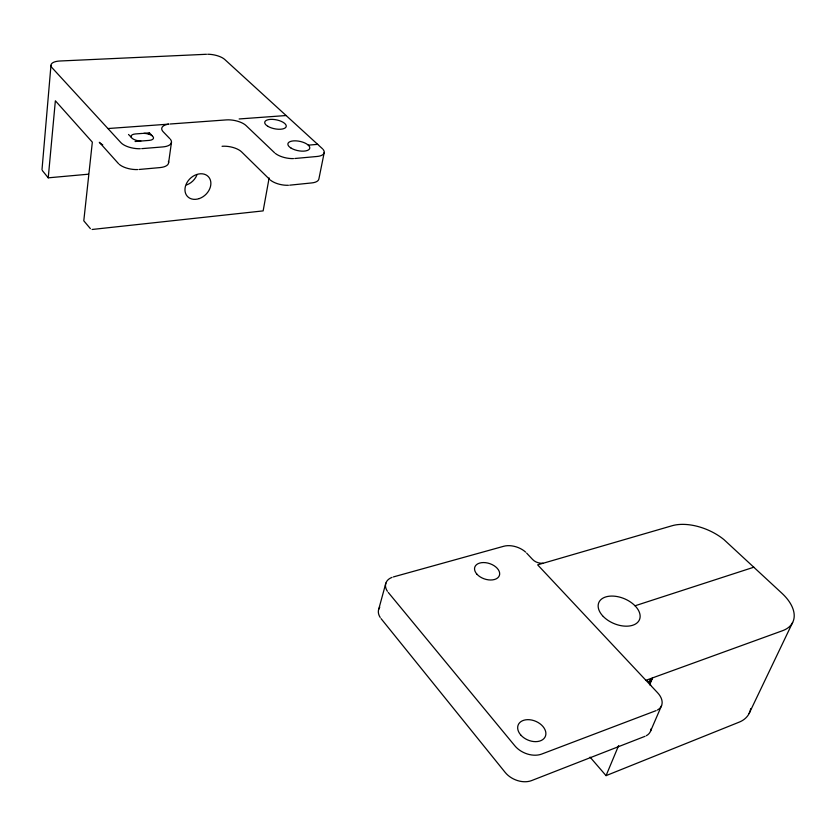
<?xml version="1.0" encoding="UTF-8"?>
<svg xmlns="http://www.w3.org/2000/svg" width="836" height="836" viewBox="0 0 836 836"><rect width="100%" height="100%" fill="white"/><g stroke="black" fill="none" stroke-linecap="round" stroke-linejoin="round"><path stroke-width="1.25" d="M50.965 65.375L41.999 169.698M88.438 174.201L48.237 177.828L55.364 100.78L92.336 142.162L83.788 220.809L90.382 228.625M168.611 162.738L171.495 142.193M269.129 177.932L263.141 210.891L92.106 229.472M324.232 152.465L318.924 178.768A14.724 6.489 11.8 0 1 311.838 182.917L289.695 185.174M378.729 609.225L385.856 583.12M590.059 757.123L606.058 775.641L618.64 745.545M649.488 683.942L652.54 677.891L782.559 630.699A43.357 24.641 25 0 0 781.984 593.32L723.903 539.565A41.434 23.283 23 0 0 672.092 525.74L544.152 562.962M649.624 684.83L652.54 677.891M650.523 731.218L661.579 705.605M749.098 713.536L792.632 622.496M148.4 134.053L149.456 132.882L152.413 136.017M543.494 563.119L537.652 564.854L645.904 680.295L651.923 678.153M606.058 775.641L739.097 722.179A41.445 25.613 26.6 0 0 750.655 708.698M645.068 736.297L531.602 780.584A19.552 13.836 24 0 1 505.174 772.412L381.049 618.609M656.103 710.621L541.655 754.082A19.813 13.742 23.5 0 1 514.851 745.827L388.259 592.431M635.036 605.787L753.853 567.205M393.39 576.924L503.763 546.263A17.044 10.408 19 0 1 525.625 552.115M135.087 141.514L141.43 140.991M139.058 169.478L160.01 167.587A15.466 6.845 9.2 0 0 168.423 161.358M294.774 158.506L317.095 156.468A14.881 6.343 11.9 0 0 322.863 149.163M143.217 133.373L149.456 132.882M308.285 145.161L317.659 144.346M141.733 148.641L162.842 146.917A15.591 6.73 9.3 0 0 170.523 139.455M142.13 140.95L149.142 140.406A7.806 3.354 9.2 0 0 152.779 136.352M142.517 133.405L135.536 133.938A7.827 3.375 9.1 0 0 131.283 137.282L131.503 137.626M107.928 128.545L168.903 124.125A15.299 6.51 9.7 0 0 163.239 131.827L169.927 138.766M170.199 124L226.305 119.903A14.881 6.249 10.7 0 1 246.035 125.546L274.49 152.695M239.138 118.963L286.111 115.535M206.471 54.277L59.993 60.997A14.849 5.883 8.3 0 0 51.613 67.183M649.551 682.019L645.904 680.295L651.213 685.907M322.194 148.494L224.706 59.44A13.794 5.319 10.6 0 0 207.683 54.246M269.631 179.395L241.594 151.891A14.724 6.395 10.5 0 0 222.062 146.29M128.514 134.471L131.283 137.282M526.659 553.129L532.636 559.503A8.496 5.141 19.7 0 0 542.783 563.224M651.756 686.523L657.639 692.804A18.998 12.174 25.4 0 1 657.368 710.046M52.104 67.789L120.875 142.632A15.759 6.824 9 0 0 140.312 148.724M118.367 163.49L99.954 142.956M48.237 177.828L42.322 170.534M196.826 175.194A14.222 11.171 -43.6 0 1 186.574 184.923M140.699 140.991A7.827 3.375 9.1 0 1 131.795 137.982M143.938 133.363A7.806 3.354 9.2 0 1 151.995 135.683M137.647 169.562A15.623 6.939 8.8 0 1 119.078 164.201M293.467 158.589A15.038 6.458 11.5 0 1 275.263 153.364M288.41 185.268A14.87 6.604 11.4 0 1 270.394 180.085M102.744 144.858A15.372 6.667 8.6 0 1 99.275 142.277M651.087 728.846A18.747 12.279 25.8 0 1 646.322 735.711M387.402 591.282A17.817 11.558 16.2 0 1 392.021 577.373M380.202 617.459A17.598 11.673 16.3 0 1 379.774 607.166M650.732 685.259A9.384 5.915 25.3 0 1 651.369 678.477M199.25 198.581A14.39 11.171 -43.6 0 0 208.415 176.72A14.39 11.171 -43.6 0 0 186.083 184.401A14.39 11.171 -43.6 0 0 199.25 198.581M267.823 126.299A10.952 4.556 11.4 0 0 285.881 127.25A10.952 4.556 11.4 0 0 272.755 119.381A10.952 4.556 11.4 0 0 267.823 126.299M291.127 148.139A11.15 4.744 11.7 0 0 309.435 149.007A11.15 4.744 11.7 0 0 295.913 140.856A11.15 4.744 11.7 0 0 291.127 148.139M520.629 734.844A14.745 10.157 23.3 0 0 544.863 737.362A14.745 10.157 23.3 0 0 529.836 719.754A14.745 10.157 23.3 0 0 520.629 734.844M476.98 574.248A12.989 8.099 18.6 0 0 498.643 576.882A12.989 8.099 18.6 0 0 485.695 562.691A12.989 8.099 18.6 0 0 476.98 574.248M603.268 616.477A22.06 13.47 22.7 0 0 638.997 620.625A22.06 13.47 22.7 0 0 615.15 596.256A22.06 13.47 22.7 0 0 603.268 616.477"/></g></svg>
